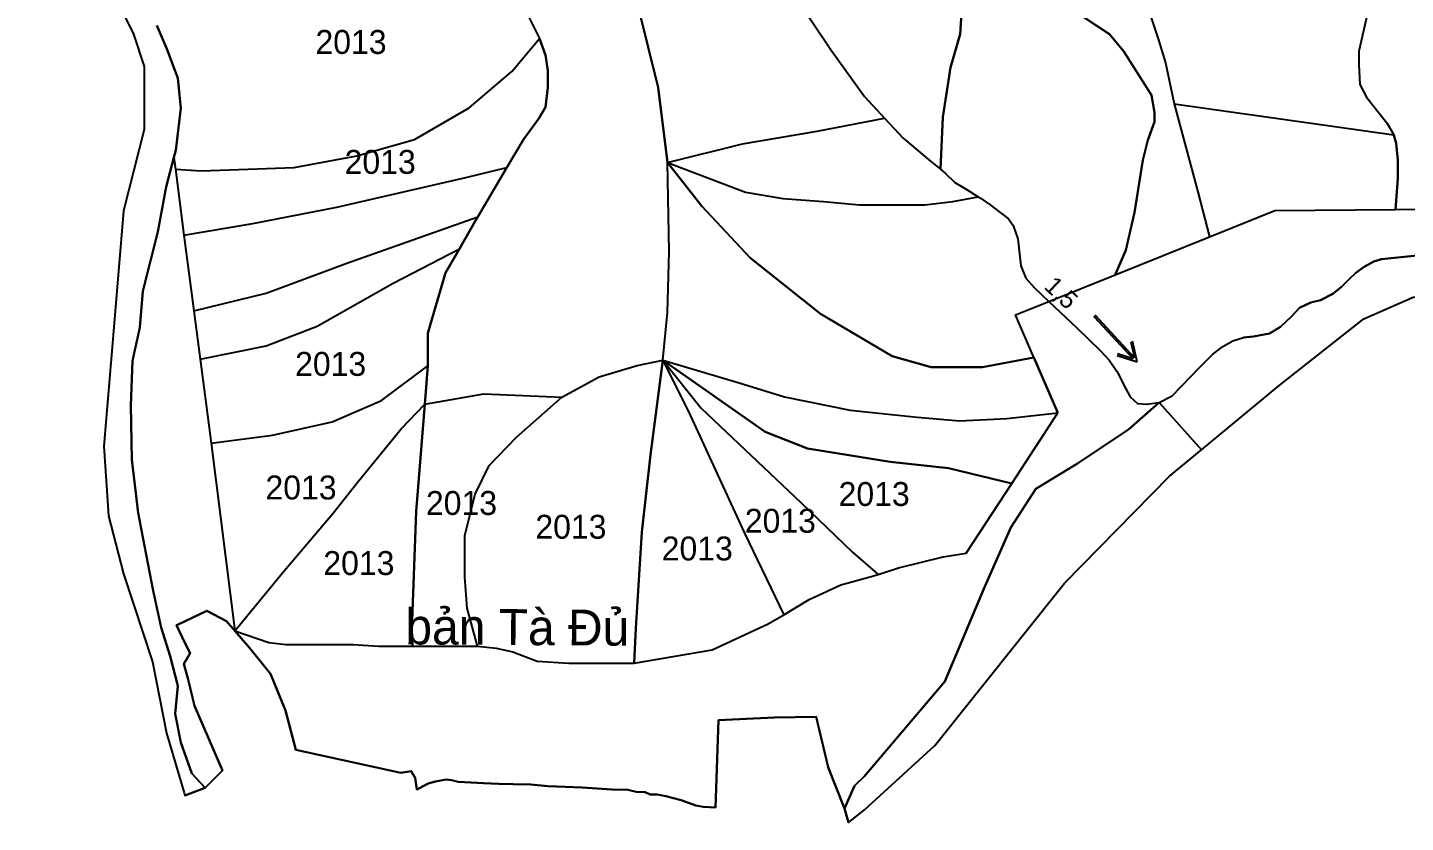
# Model space of a CAD drawing. Extents: x -6 to 556710, y -10 to 1845877.
# Drawn here: x 553300 to 554453, y 1840653 to 1841318 of the extents above; entities that cross this region are included whole.
import ezdxf

# ---------------------------------------------------------------- set-up
doc = ezdxf.new("R2010")
doc.units = 0
for name, color, linetype in [('Level 12', 7, 'Continuous'), ('Level 2', 7, 'Continuous'), ('Level 31', 7, 'Continuous'), ('Level 34', 7, 'Continuous'), ('Level 35', 7, 'Continuous'), ('Level 48', 7, 'Continuous'), ('Level 53', 7, 'Continuous'), ('Level 57', 7, 'Continuous'), ('Level 63', 7, 'Continuous')]:
    doc.layers.add(name, color=color, linetype=linetype)

msp = doc.modelspace()

# ---------------------------------------------------------------- linework, layer by layer
at = {"layer": 'Level 12'}
for p, q in [((554259.02, 1841254.06), (554442.9, 1841228.01)), ((553421.99, 1841209.11), (553423.25, 1841199.39)), ((553423.25, 1841199.39), (553430.44, 1841144.15)), ((553700.8, 1841200.73), (553676.32, 1841159.48)), ((553430.44, 1841144.15), (553438.69, 1841080.75)), ((554209.7, 1841110.96), (554288.63, 1841142.63)), ((554154.26, 1841088.72), (554209.7, 1841110.96)), ((553438.69, 1841080.75), (553443.95, 1841040.33)), ((553443.95, 1841040.33), (553453.1, 1840970.09)), ((553634.67, 1841034.94), (553632.08, 1841002.88)), ((554161.9, 1840995.54), (554141.83, 1841041.86)), ((554123.21, 1840936.5), (554161.9, 1840995.54)), ((553453.1, 1840970.09), (553472.92, 1840813.25)), ((553621.74, 1840800.34), (553676.16, 1840800.34))]:
    msp.add_line(p, q, dxfattribs=at)
for points in [[(554209.7, 1841110.96), (554218.67, 1841131.59), (554225.85, 1841163.09), (554233.03, 1841206.94), (554237.01, 1841223.68), (554242.59, 1841238.83), (554242.59, 1841246.81), (554240.2, 1841261.16), (554217.08, 1841297.83), (554205.13, 1841312.19), (554174.84, 1841332.12), (554165.28, 1841344.88), (554163.68, 1841365.61), (554169.26, 1841399.11), (554168.46, 1841450.14), (554171.15, 1841481.24), (554119.84, 1841462.9), (554107.89, 1841453.33), (554094.34, 1841437.38)], [(553681.98, 1841432.78), (553684.02, 1841411.02), (553679.94, 1841394.7), (553679.94, 1841375.65), (553686.73, 1841365.45), (553699.65, 1841349.81), (553718, 1841328.73), (553727.51, 1841309.68), (553727.93, 1841308.52)], [(554086.16, 1841392.65), (554083.18, 1841360.83), (554079.99, 1841312.19), (554072.02, 1841284.28), (554065.65, 1841242.81), (554063.53, 1841199.3)], [(554217.18, 1841389.81), (554234.97, 1841341.08), (554245.72, 1841308.32), (554251.86, 1841288.35), (554259.02, 1841254.06)], [(554433.21, 1841388.19), (554429.47, 1841355.1), (554426.49, 1841344.1), (554420.77, 1841328.28), (554413.66, 1841298.02), (554413.66, 1841287.02), (554414.57, 1841270.06), (554420.07, 1841259.51), (554437.03, 1841237.96), (554442.9, 1841228.01)], [(553835.21, 1841204.86), (553827.38, 1841267.53), (553802.58, 1841368.06)], [(553423.25, 1841199.39), (553445.26, 1841197.99), (553522.61, 1841200.76), (553575.1, 1841210.43), (553623.44, 1841224.25), (553669.03, 1841250.51), (553704.94, 1841280.91), (553727.93, 1841308.52)], [(553727.93, 1841308.52), (553732.95, 1841294.72), (553734.99, 1841281.8), (553734.99, 1841267.51), (553732.95, 1841251.19), (553727.51, 1841241.67), (553714.6, 1841223.99), (553700.8, 1841200.73)], [(554259.02, 1841254.06), (554278.97, 1841180.34), (554288.63, 1841142.63)], [(553835.21, 1841204.86), (553897.85, 1841220.52), (553960.49, 1841230.96), (554016.72, 1841242.05)], [(554442.9, 1841228.01), (554442.98, 1841227.87), (554444.82, 1841221), (554446.19, 1841206.78), (554446.19, 1841191.65), (554444.4, 1841165.72)], [(553831.21, 1841039.49), (553835.21, 1841079.52), (553836.51, 1841130.44), (553835.21, 1841204.86)], [(554141.83, 1841041.86), (554098.79, 1841033.82), (554055.73, 1841033.82), (554023.11, 1841042.96), (553963.09, 1841078.21), (553904.37, 1841125.21), (553863.92, 1841168.29), (553835.21, 1841204.86)], [(553835.21, 1841204.86), (553900.46, 1841180.05), (553931.77, 1841174.82), (553965.7, 1841172.21), (553995.71, 1841169.6), (554050.51, 1841169.6), (554074, 1841172.21), (554095.11, 1841176.3)], [(553430.44, 1841144.15), (553488.08, 1841153.77), (553558.52, 1841167.59), (553666.26, 1841192.47), (553700.8, 1841200.73)], [(553438.69, 1841080.75), (553499.13, 1841095.73), (553566.81, 1841120.6), (553676.32, 1841159.48)], [(553676.32, 1841159.48), (553674.1, 1841155.74), (553661.02, 1841132.83)], [(554288.63, 1841142.63), (554343.52, 1841164.65), (554444.4, 1841165.72)], [(554444.4, 1841165.72), (554616.88, 1841167.56), (554662.59, 1841158.47)], [(553443.95, 1841040.33), (553499.13, 1841051.5), (553541.95, 1841068.09), (553605.49, 1841104.02), (553661.02, 1841132.83)], [(553661.02, 1841132.83), (553649.46, 1841112.6), (553634.67, 1841062.06), (553634.67, 1841034.94)], [(554141.83, 1841041.86), (554126.37, 1841077.53), (554154.26, 1841088.72)], [(553453.1, 1840970.09), (553504.65, 1840976.88), (553554.38, 1840987.93), (553595.82, 1841005.9), (553634.67, 1841034.94)], [(553746.61, 1841008.78), (553778.07, 1841025.6), (553809.78, 1841035.23), (553831.21, 1841039.49)], [(553831.21, 1841039.49), (553820.93, 1840960.55), (553813.73, 1840895.7), (553808.58, 1840815.4), (553807.13, 1840786.3)], [(553831.21, 1841039.49), (553853.98, 1840993.63), (553899.48, 1840894.99), (553932.37, 1840826.74)], [(554123.21, 1840936.5), (554070.34, 1840949.16), (554021.53, 1840954.45), (553952.15, 1840965.63), (553916.87, 1840979.75), (553831.21, 1841039.49)], [(553831.21, 1841039.49), (553895.23, 1841020.76), (553933.07, 1841009.01), (553987.87, 1840997.91), (554043.98, 1840992.04), (554079.86, 1840988.77), (554119, 1840990.73), (554161.9, 1840995.54)], [(553831.21, 1841039.49), (553863.32, 1840999.56), (553946.86, 1840920.29), (553990.07, 1840878.97), (554011.33, 1840860.48)], [(553632.08, 1841002.88), (553681.49, 1841011.5), (553746.61, 1841008.78)], [(553676.16, 1840800.34), (553667.57, 1840832.18), (553665.4, 1840858.18), (553665.4, 1840892.85), (553674.07, 1840927.52), (553685.98, 1840951.36), (553708.72, 1840975.2), (553746.61, 1841008.78)], [(553472.92, 1840813.25), (553512.97, 1840861.6), (553555.06, 1840911.28), (553576.35, 1840938.25), (553612.29, 1840982.25), (553632.08, 1841002.88)], [(553632.08, 1841002.88), (553624.82, 1840912.91), (553621.12, 1840814.3), (553621.74, 1840800.34)], [(554011.33, 1840860.48), (554028.52, 1840865.86), (554065.94, 1840875.22), (554084.97, 1840878.15), (554123.21, 1840936.5)], [(553932.37, 1840826.74), (553953.68, 1840839.34), (553980.19, 1840851.82), (554003.57, 1840858.06), (554011.33, 1840860.48)], [(553807.13, 1840786.3), (553872.61, 1840797.22), (553919.38, 1840819.06), (553932.37, 1840826.74)], [(553472.92, 1840813.25), (553501.55, 1840803.46), (553515.58, 1840801.9), (553571.71, 1840801.9), (553593.53, 1840800.34), (553621.74, 1840800.34)], [(553676.16, 1840800.34), (553691.76, 1840798.78), (553705.79, 1840795.66), (553726.06, 1840787.86), (553752.56, 1840786.3), (553807.13, 1840786.3)]]:
    msp.add_lwpolyline(points, dxfattribs=at)
at = {"layer": 'Level 2'}
for p, q in [((554259.02, 1841254.06), (554442.9, 1841228.01)), ((553421.99, 1841209.11), (553423.25, 1841199.39)), ((553423.25, 1841199.39), (553430.44, 1841144.15)), ((553676.32, 1841159.48), (553700.8, 1841200.73)), ((553430.44, 1841144.15), (553438.69, 1841080.75)), ((554209.7, 1841110.96), (554288.63, 1841142.63)), ((554154.26, 1841088.72), (554209.7, 1841110.96)), ((553438.69, 1841080.75), (553443.95, 1841040.33)), ((553443.95, 1841040.33), (553453.1, 1840970.09)), ((553632.08, 1841002.88), (553634.67, 1841034.94)), ((554141.83, 1841041.86), (554161.9, 1840995.54)), ((554246.59, 1841004.27), (554281.91, 1840964.62)), ((554123.21, 1840936.5), (554161.9, 1840995.54)), ((553453.1, 1840970.09), (553472.92, 1840813.25)), ((553621.74, 1840800.34), (553676.16, 1840800.34))]:
    msp.add_line(p, q, dxfattribs=at)
for points in [[(554094.34, 1841437.38), (554107.89, 1841453.33), (554119.84, 1841462.9), (554171.15, 1841481.24), (554168.46, 1841450.14), (554169.26, 1841399.11), (554163.68, 1841365.61), (554165.28, 1841344.88), (554174.84, 1841332.12), (554205.13, 1841312.19), (554217.08, 1841297.83), (554240.2, 1841261.16), (554242.59, 1841246.81), (554242.59, 1841238.83), (554237.01, 1841223.68), (554233.03, 1841206.94), (554225.85, 1841163.09), (554218.67, 1841131.59), (554209.7, 1841110.96)], [(553681.98, 1841432.78), (553684.02, 1841411.02), (553679.94, 1841394.7), (553679.94, 1841375.65), (553686.73, 1841365.45), (553699.65, 1841349.81), (553718, 1841328.73), (553727.51, 1841309.68), (553727.93, 1841308.52)], [(553915.9, 1841392.53), (553935.69, 1841353.08), (553972.11, 1841298.95), (553999.89, 1841260), (554016.72, 1841242.05)], [(554063.53, 1841199.3), (554065.65, 1841242.81), (554072.02, 1841284.28), (554079.99, 1841312.19), (554083.18, 1841360.83), (554086.16, 1841392.65)], [(554217.18, 1841389.81), (554234.97, 1841341.08), (554245.72, 1841308.32), (554251.86, 1841288.35), (554259.02, 1841254.06)], [(554433.21, 1841388.19), (554429.47, 1841355.1), (554426.49, 1841344.1), (554420.77, 1841328.28), (554413.66, 1841298.02), (554413.66, 1841287.02), (554414.57, 1841270.06), (554420.07, 1841259.51), (554437.03, 1841237.96), (554442.9, 1841228.01)], [(553802.58, 1841368.06), (553827.38, 1841267.53), (553835.21, 1841204.86)], [(553374.36, 1841340.79), (553388.23, 1841312.35), (553397.24, 1841285.29), (553397.24, 1841232.58), (553379.91, 1841164.61), (553372.28, 1841073.74), (553363.27, 1840967.62), (553367.43, 1840909.36), (553373.54, 1840885.61), (553379.91, 1840860.81), (553404.17, 1840787.28), (553415.95, 1840727.64), (553430.5, 1840677.7), (553431.1, 1840675.42), (553448.12, 1840682.02), (553437.17, 1840694), (553427.8, 1840719.85), (553423.21, 1840743.75), (553425.44, 1840767.35), (553418.93, 1840792.08), (553411.34, 1840816.03), (553404.29, 1840848.01), (553392.15, 1840912.04), (553386.87, 1840956.48), (553386.05, 1841001.8), (553387.29, 1841039.12), (553393.5, 1841066.82), (553396.14, 1841097.38), (553408.71, 1841146.78), (553415.5, 1841184.59), (553421.99, 1841209.11), (553423.61, 1841215.23), (553427.71, 1841250.26), (553425.22, 1841275.3), (553416.1, 1841300), (553407.62, 1841319.47)], [(553407.62, 1841319.47), (553416.1, 1841300), (553425.22, 1841275.3), (553427.71, 1841250.26), (553423.61, 1841215.23), (553421.99, 1841209.11)], [(553423.25, 1841199.39), (553445.26, 1841197.99), (553522.61, 1841200.76), (553575.1, 1841210.43), (553623.44, 1841224.25), (553669.03, 1841250.51), (553704.94, 1841280.91), (553727.93, 1841308.52)], [(553700.8, 1841200.73), (553714.6, 1841223.99), (553727.51, 1841241.67), (553732.95, 1841251.19), (553734.99, 1841267.51), (553734.99, 1841281.8), (553732.95, 1841294.72), (553727.93, 1841308.52)], [(554259.02, 1841254.06), (554278.97, 1841180.34), (554288.63, 1841142.63)], [(553835.21, 1841204.86), (553897.85, 1841220.52), (553960.49, 1841230.96), (554016.72, 1841242.05)], [(554016.72, 1841242.05), (554032.34, 1841225.38), (554055.28, 1841206.14), (554063.53, 1841199.3)], [(554444.4, 1841165.72), (554446.19, 1841191.65), (554446.19, 1841206.78), (554444.82, 1841221), (554442.98, 1841227.87), (554442.9, 1841228.01)], [(553421.99, 1841209.11), (553415.5, 1841184.59), (553408.71, 1841146.78), (553396.14, 1841097.38), (553393.5, 1841066.82), (553387.29, 1841039.12), (553386.05, 1841001.8), (553386.87, 1840956.48), (553392.15, 1840912.04), (553404.29, 1840848.01), (553411.34, 1840816.03), (553418.93, 1840792.08), (553425.44, 1840767.35), (553423.21, 1840743.75), (553427.8, 1840719.85), (553437.17, 1840694), (553448.12, 1840682.02), (553462.58, 1840696.41), (553439.32, 1840750.5), (553434.08, 1840772.67), (553430.29, 1840785.77), (553435.7, 1840794.53), (553431.2, 1840803.25), (553424.08, 1840817.86), (553425.69, 1840818.64), (553449.46, 1840829.94), (553466.08, 1840821.26), (553472.92, 1840813.25)], [(553831.21, 1841039.49), (553835.21, 1841079.52), (553836.51, 1841130.44), (553835.21, 1841204.86)], [(553835.21, 1841204.86), (553863.92, 1841168.29), (553904.37, 1841125.21), (553963.09, 1841078.21), (554023.11, 1841042.96), (554055.73, 1841033.82), (554098.79, 1841033.82), (554141.83, 1841041.86)], [(553835.21, 1841204.86), (553900.46, 1841180.05), (553931.77, 1841174.82), (553965.7, 1841172.21), (553995.71, 1841169.6), (554050.51, 1841169.6), (554074, 1841172.21), (554095.11, 1841176.3)], [(553430.44, 1841144.15), (553488.08, 1841153.77), (553558.52, 1841167.59), (553666.26, 1841192.47), (553700.8, 1841200.73)], [(554063.53, 1841199.3), (554067.88, 1841195.69), (554075.67, 1841188.24), (554085.16, 1841182.7), (554095.11, 1841176.3)], [(554095.11, 1841176.3), (554097.08, 1841175.03), (554105.04, 1841169.51), (554113.57, 1841163.2), (554120.37, 1841157.74), (554124.52, 1841152.18), (554128.43, 1841140.96), (554130.9, 1841118.51), (554134.89, 1841108.26), (554141.97, 1841100.35), (554154.26, 1841088.72)], [(553438.69, 1841080.75), (553499.13, 1841095.73), (553566.81, 1841120.6), (553676.32, 1841159.48)], [(553661.02, 1841132.83), (553674.1, 1841155.74), (553676.32, 1841159.48)], [(554288.63, 1841142.63), (554343.52, 1841164.65), (554444.4, 1841165.72)], [(554444.4, 1841165.72), (554616.88, 1841167.56), (554662.59, 1841158.47)], [(553443.95, 1841040.33), (553499.13, 1841051.5), (553541.95, 1841068.09), (553605.49, 1841104.02), (553661.02, 1841132.83)], [(553634.67, 1841034.94), (553634.67, 1841062.06), (553649.46, 1841112.6), (553661.02, 1841132.83)], [(554246.59, 1841004.27), (554257.54, 1841009.77), (554280.71, 1841033.82), (554291.09, 1841044.29), (554299.77, 1841051.13), (554308.19, 1841055.87), (554317.29, 1841058.63), (554325.4, 1841059.45), (554338.79, 1841061.78), (554348.1, 1841067.39), (554357.46, 1841076.06), (554363.92, 1841083.26), (554373.53, 1841087.95), (554381.64, 1841089.7), (554391.85, 1841094.93), (554399.22, 1841100.9), (554405.43, 1841106.93), (554411.09, 1841112.71), (554418.1, 1841117.59), (554426.28, 1841122.21), (554432.67, 1841123.96), (554462.6, 1841127.01)], [(554141.83, 1841041.86), (554126.37, 1841077.53), (554154.26, 1841088.72)], [(554154.26, 1841088.72), (554177.57, 1841066.65), (554197.63, 1841047.48), (554204.62, 1841039.46), (554211.72, 1841029.65), (554216.78, 1841019.23), (554222.41, 1841008.87), (554228.55, 1841003.43), (554235.86, 1841002.9), (554246.59, 1841004.27)], [(554281.91, 1840964.62), (554346.7, 1841018.15), (554417.83, 1841074.09), (554459.2, 1841092.25), (554541.21, 1841092.98), (554637.74, 1841082.08), (554745.89, 1841071.18), (554835.17, 1841057.38), (554946.22, 1841038.49), (555060.9, 1841018.15), (555127.67, 1840999.99), (555168.32, 1840999.99), (555208.24, 1841015.25), (555235.82, 1841032.68), (555251.06, 1841061.01)], [(553453.1, 1840970.09), (553504.65, 1840976.88), (553554.38, 1840987.93), (553595.82, 1841005.9), (553634.67, 1841034.94)], [(553746.61, 1841008.78), (553778.07, 1841025.6), (553809.78, 1841035.23), (553831.21, 1841039.49)], [(553807.13, 1840786.3), (553808.58, 1840815.4), (553813.73, 1840895.7), (553820.93, 1840960.55), (553831.21, 1841039.49)], [(553831.21, 1841039.49), (553895.23, 1841020.76), (553933.07, 1841009.01), (553987.87, 1840997.91), (554043.98, 1840992.04), (554079.86, 1840988.77), (554119, 1840990.73), (554161.9, 1840995.54)], [(553831.21, 1841039.49), (553916.87, 1840979.75), (553952.15, 1840965.63), (554021.53, 1840954.45), (554070.34, 1840949.16), (554123.21, 1840936.5)], [(553831.21, 1841039.49), (553863.32, 1840999.56), (553946.86, 1840920.29), (553990.07, 1840878.97), (554011.33, 1840860.48)], [(553831.21, 1841039.49), (553853.98, 1840993.63), (553899.48, 1840894.99), (553932.37, 1840826.74)], [(553632.08, 1841002.88), (553681.49, 1841011.5), (553746.61, 1841008.78)], [(553676.16, 1840800.34), (553667.57, 1840832.18), (553665.4, 1840858.18), (553665.4, 1840892.85), (553674.07, 1840927.52), (553685.98, 1840951.36), (553708.72, 1840975.2), (553746.61, 1841008.78)], [(553472.92, 1840813.25), (553512.97, 1840861.6), (553555.06, 1840911.28), (553576.35, 1840938.25), (553612.29, 1840982.25), (553632.08, 1841002.88)], [(553621.74, 1840800.34), (553621.12, 1840814.3), (553624.82, 1840912.91), (553632.08, 1841002.88)], [(553983.32, 1840664.58), (553991.58, 1840683.55), (554000, 1840691.66), (554067.34, 1840770.95), (554099.93, 1840848.26), (554122.56, 1840899.59), (554143.36, 1840931.96), (554178.19, 1840953.28), (554221.03, 1840981.72), (554246.59, 1841004.27)], [(553983.32, 1840664.58), (553986.72, 1840653.01), (554000, 1840663.46), (554058.92, 1840717.37), (554167.42, 1840853.23), (554255.24, 1840942.59), (554281.91, 1840964.62)], [(554011.33, 1840860.48), (554028.52, 1840865.86), (554065.94, 1840875.22), (554084.97, 1840878.15), (554123.21, 1840936.5)], [(553932.37, 1840826.74), (553953.68, 1840839.34), (553980.19, 1840851.82), (554003.57, 1840858.06), (554011.33, 1840860.48)], [(553807.13, 1840786.3), (553872.61, 1840797.22), (553919.38, 1840819.06), (553932.37, 1840826.74)], [(553472.92, 1840813.25), (553485.19, 1840798.89), (553502.94, 1840777.15), (553515.51, 1840746.7), (553524.03, 1840713.84), (553611.87, 1840694.44), (553620.62, 1840695.98), (553623.88, 1840690.35), (553625.42, 1840680.6), (553627.68, 1840681.57), (553634.7, 1840685.49), (553640.89, 1840687.19), (553649.8, 1840688.83), (553654.44, 1840688.32), (553659.88, 1840687.03), (553681.12, 1840685.94), (553693.84, 1840685.28), (553705.9, 1840685.06), (553720.7, 1840684.84), (553735.02, 1840683.3), (553763.79, 1840682.2), (553788.62, 1840680.66), (553801.94, 1840680.21), (553808.77, 1840678.67), (553816.37, 1840678.22), (553820.75, 1840676.47), (553826.76, 1840676.25), (553833.74, 1840674.9), (553846.6, 1840671.58), (553852.82, 1840669.35), (553858.93, 1840667.17), (553864.93, 1840666.16), (553875.27, 1840665.56), (553877.84, 1840738.57), (553924.63, 1840740.86), (553959.59, 1840741.29), (553969.59, 1840699.35), (553969.83, 1840698.36), (553983.32, 1840664.58)], [(553472.92, 1840813.25), (553501.55, 1840803.46), (553515.58, 1840801.9), (553571.71, 1840801.9), (553593.53, 1840800.34), (553621.74, 1840800.34)], [(553676.16, 1840800.34), (553691.76, 1840798.78), (553705.79, 1840795.66), (553726.06, 1840787.86), (553752.56, 1840786.3), (553807.13, 1840786.3)]]:
    msp.add_lwpolyline(points, dxfattribs=at)
at = {"layer": 'Level 31'}
for points in [[(553407.62, 1841319.47), (553416.1, 1841300), (553425.22, 1841275.3), (553427.71, 1841250.26), (553423.61, 1841215.23), (553421.99, 1841209.11)], [(553421.99, 1841209.11), (553415.5, 1841184.59), (553408.71, 1841146.78), (553396.14, 1841097.38), (553393.5, 1841066.82), (553387.29, 1841039.12), (553386.05, 1841001.8), (553386.87, 1840956.48), (553392.15, 1840912.04), (553404.29, 1840848.01), (553411.34, 1840816.03), (553418.93, 1840792.08), (553425.44, 1840767.35), (553423.21, 1840743.75), (553427.8, 1840719.85), (553437.17, 1840694), (553448.12, 1840682.02)], [(555184.93, 1841018.47), (555154.95, 1841015.59), (555068.25, 1841034.32), (554795.09, 1841080.19), (554642.51, 1841098.26), (554490.1, 1841124.06), (554462.6, 1841127.01), (554432.67, 1841123.96), (554426.28, 1841122.21), (554418.1, 1841117.59), (554411.09, 1841112.71), (554405.43, 1841106.93), (554399.22, 1841100.9), (554391.85, 1841094.93), (554381.64, 1841089.7), (554373.53, 1841087.95), (554363.92, 1841083.26), (554357.46, 1841076.06), (554348.1, 1841067.39), (554338.79, 1841061.78), (554325.4, 1841059.45), (554317.29, 1841058.63)], [(554246.59, 1841004.27), (554257.54, 1841009.77), (554280.71, 1841033.82), (554291.09, 1841044.29), (554299.77, 1841051.13), (554308.19, 1841055.87), (554317.29, 1841058.63)], [(554246.59, 1841004.27), (554221.03, 1840981.72), (554178.19, 1840953.28), (554143.36, 1840931.96), (554122.56, 1840899.59), (554099.93, 1840848.26), (554067.34, 1840770.95), (554000, 1840691.66), (553991.58, 1840683.55), (553983.32, 1840664.58)]]:
    msp.add_lwpolyline(points, dxfattribs=at)
at = {"layer": 'Level 34'}
for points in [[(553915.9, 1841392.53), (553935.69, 1841353.08), (553972.11, 1841298.95), (553999.89, 1841260), (554016.72, 1841242.05)], [(554016.72, 1841242.05), (554032.34, 1841225.38), (554055.28, 1841206.14), (554063.53, 1841199.3)], [(554063.53, 1841199.3), (554067.88, 1841195.69), (554075.67, 1841188.24), (554085.16, 1841182.7), (554095.11, 1841176.3)], [(554095.11, 1841176.3), (554097.08, 1841175.03), (554105.04, 1841169.51), (554113.57, 1841163.2), (554120.37, 1841157.74), (554124.52, 1841152.18), (554128.43, 1841140.96), (554130.9, 1841118.51), (554134.89, 1841108.26)], [(554134.89, 1841108.26), (554141.97, 1841100.35), (554154.26, 1841088.72)], [(554154.26, 1841088.72), (554177.57, 1841066.65), (554197.63, 1841047.48), (554204.62, 1841039.46), (554211.72, 1841029.65), (554216.78, 1841019.23), (554222.41, 1841008.87), (554228.55, 1841003.43), (554235.86, 1841002.9), (554246.59, 1841004.27)]]:
    msp.add_lwpolyline(points, dxfattribs=at)
at = {"layer": 'Level 35'}
for p, q in [((554222.83, 1841055.02), (554225.82, 1841041.57)), ((554228.12, 1841038.16), (554224.3, 1841055.34)), ((554211.32, 1841043.45), (554228.12, 1841038.16)), ((554224.89, 1841040.75), (554211.77, 1841044.88))]:
    msp.add_line(p, q, dxfattribs=at)
msp.add_lwpolyline([(554225.82, 1841041.57), (554193.42, 1841076.89), (554192.31, 1841075.89), (554224.89, 1841040.75)], dxfattribs=at)
at = {"layer": 'Level 53'}
msp.add_line((554246.59, 1841004.27), (554281.91, 1840964.62), dxfattribs=at)
for points in [[(553270.39, 1841366.45), (553302.28, 1841372.69), (553325.84, 1841369.92), (553355.65, 1841358.13), (553374.36, 1841340.79), (553388.23, 1841312.35), (553397.24, 1841285.29), (553397.24, 1841232.58), (553379.91, 1841164.61), (553372.28, 1841073.74), (553363.27, 1840967.62), (553367.43, 1840909.36), (553373.54, 1840885.61)], [(554281.91, 1840964.62), (554346.7, 1841018.15), (554417.83, 1841074.09), (554459.2, 1841092.25)], [(553986.72, 1840653.01), (554000, 1840663.46), (554058.92, 1840717.37), (554167.42, 1840853.23), (554255.24, 1840942.59), (554281.91, 1840964.62)], [(553373.54, 1840885.61), (553379.91, 1840860.81), (553404.17, 1840787.28), (553415.95, 1840727.64), (553430.5, 1840677.7), (553431.1, 1840675.42)]]:
    msp.add_lwpolyline(points, dxfattribs=at)
at = {"layer": 'Level 57'}
for p, q in [((553448.12, 1840682.02), (553431.1, 1840675.42)), ((553986.72, 1840653.01), (553983.32, 1840664.58))]:
    msp.add_line(p, q, dxfattribs=at)
for points in [[(553472.92, 1840813.25), (553466.08, 1840821.26), (553449.46, 1840829.94), (553425.69, 1840818.64), (553424.08, 1840817.86), (553431.2, 1840803.25), (553435.7, 1840794.53), (553430.29, 1840785.77), (553434.08, 1840772.67), (553439.32, 1840750.5), (553462.58, 1840696.41), (553448.12, 1840682.02)], [(553983.32, 1840664.58), (553969.83, 1840698.36), (553969.59, 1840699.35), (553959.59, 1840741.29), (553924.63, 1840740.86), (553877.84, 1840738.57), (553875.27, 1840665.56), (553864.93, 1840666.16), (553858.93, 1840667.17), (553852.82, 1840669.35), (553846.6, 1840671.58), (553833.74, 1840674.9), (553826.76, 1840676.25), (553820.75, 1840676.47), (553816.37, 1840678.22), (553808.77, 1840678.67), (553801.94, 1840680.21), (553788.62, 1840680.66), (553763.79, 1840682.2), (553735.02, 1840683.3), (553720.7, 1840684.84), (553705.9, 1840685.06), (553693.84, 1840685.28), (553681.12, 1840685.94), (553659.88, 1840687.03), (553654.44, 1840688.32), (553649.8, 1840688.83), (553640.89, 1840687.19), (553634.7, 1840685.49), (553627.68, 1840681.57), (553625.42, 1840680.6), (553623.88, 1840690.35), (553620.62, 1840695.98), (553611.87, 1840694.44), (553524.03, 1840713.84), (553515.51, 1840746.7), (553502.94, 1840777.15), (553485.19, 1840798.89), (553472.92, 1840813.25)]]:
    msp.add_lwpolyline(points, dxfattribs=at)

# ---------------------------------------------------------------- texts
at = {"layer": 'Level 2'}
for p in [(553540.51, 1841295.69), (553564.92, 1841195.39), (553523.47, 1841026.47), (553498.67, 1840923.1), (553632.96, 1840910.13), (553978.31, 1840917.66), (553724.54, 1840890.26), (553899.82, 1840895.26), (553830.28, 1840872.1), (553547.08, 1840859.9)]:
    msp.add_text('2013', height=20, dxfattribs=at).set_placement(p)
at = {"layer": 'Level 34'}
msp.add_text('1,5', height=15, rotation=316.57049, dxfattribs=at).set_placement((554149.43, 1841100.17))
at = {"layer": 'Level 48'}
msp.add_text('bản Tà Đủ', height=30, rotation=359.64181, dxfattribs=at).set_placement((553615.7, 1840801.94))
at = {"layer": 'Level 63'}
for p in [(554016.72, 1841242.05), (554063.53, 1841199.3), (554095.11, 1841176.3), (553448.12, 1840682.02), (553983.32, 1840664.58)]:
    msp.add_text('D', height=0.01, dxfattribs=at).set_placement(p)

doc.saveas('drawing.dxf')
